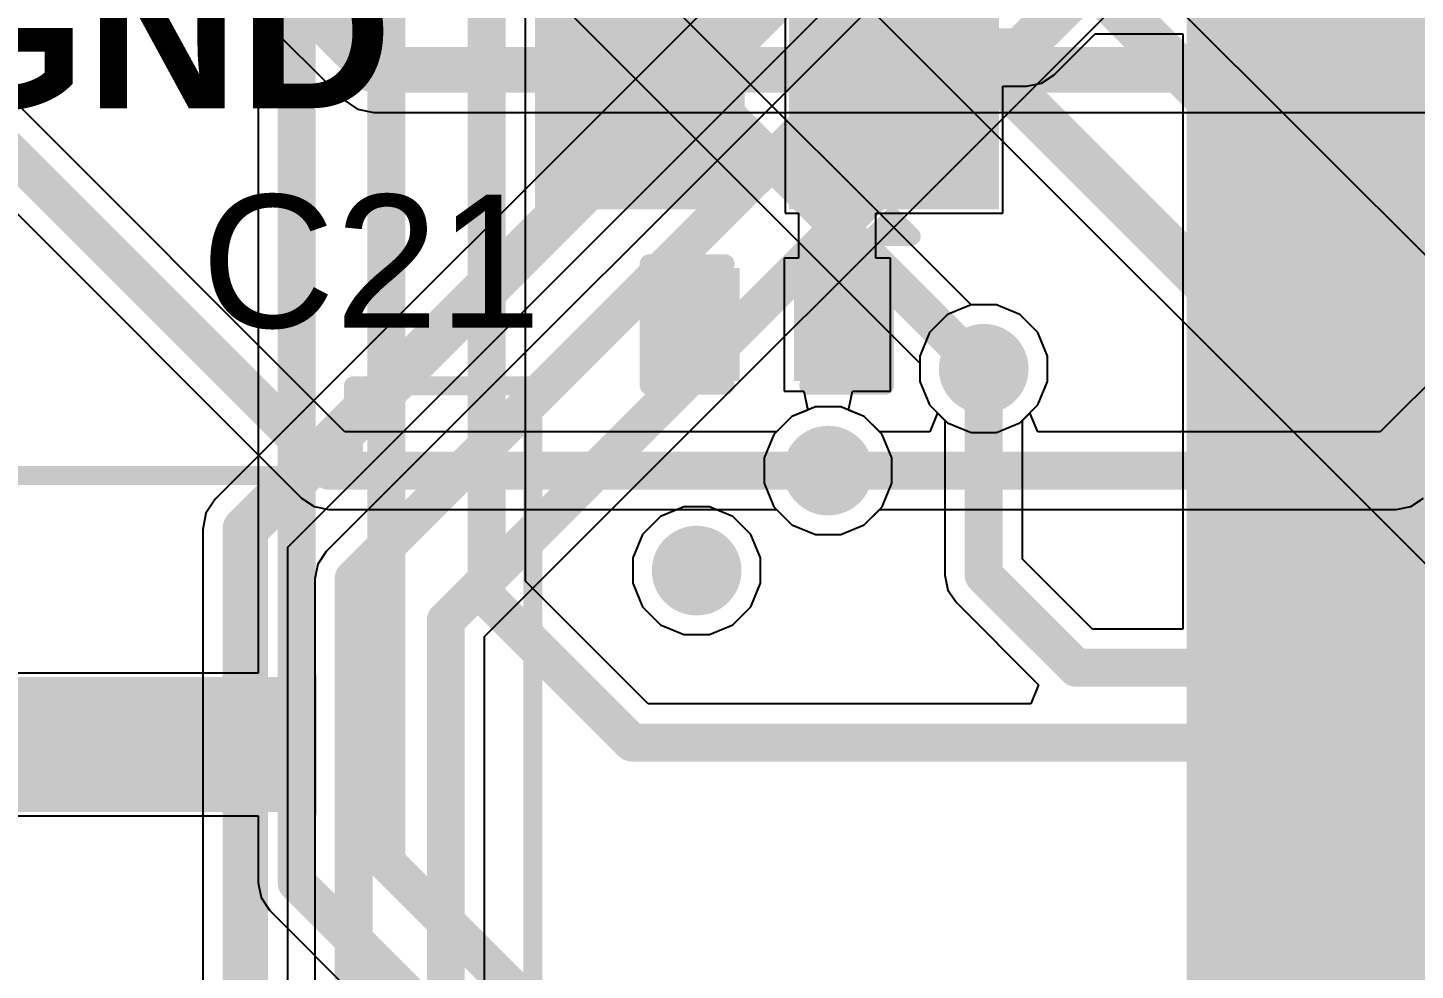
# Model space of a CAD drawing. Header units: inches. Extents: x -4.4 to 45.3, y -0.3 to 53.7.
# Drawn here: x 4.17 to 13.45, y 20.8 to 27.1 of the extents above; entities that cross this region are included whole.
import ezdxf

# ---------------------------------------------------------------- set-up
doc = ezdxf.new("R2010")
doc.units = ezdxf.units.IN
for name, color, linetype in [('Bottom Layer', 5, 'Continuous'), ('Signal_1', 16, 'Continuous'), ('Signal_2', 76, 'Continuous'), ('Top Layer', 1, 'Continuous'), ('Top Overlay', 2, 'Continuous'), ('Top Paste', 8, 'Continuous'), ('Top Solder', 216, 'Continuous'), ('Via Holes', 16, 'Continuous')]:
    doc.layers.add(name, color=color, linetype=linetype)
doc.styles.add('Arial', font='', dxfattribs={"height": 0.2})
doc.styles.add('Arial_Bold', font='', dxfattribs={"height": 0.2})
doc.styles.get('Arial').set_extended_font_data('Arial')
doc.styles.get('Arial_Bold').set_extended_font_data('Arial', bold=True)

# ---------------------------------------------------------------- blocks, each defined once
blk = doc.blocks.new('SMD3225_4P_1')
at = {"layer": 'Top Layer'}
for points in [[(-1.8, 1.45), (-0.4, 1.45), (-0.4, 0.25), (-1.8, 0.25)], [(0.4, 1.45), (1.8, 1.45), (1.8, 0.25), (0.4, 0.25)], [(-1.8, -0.25), (-0.4, -0.25), (-0.4, -1.45), (-1.8, -1.45)], [(0.4, -0.25), (1.8, -0.25), (1.8, -1.45), (0.4, -1.45)]]:
    blk.add_hatch(color=1, dxfattribs=at).paths.add_polyline_path(points)
at = {"layer": 'Top Paste'}
for points in [[(-1.8, 1.45), (-0.4, 1.45), (-0.4, 0.25), (-1.8, 0.25)], [(0.4, 1.45), (1.8, 1.45), (1.8, 0.25), (0.4, 0.25)], [(-1.8, -0.25), (-0.4, -0.25), (-0.4, -1.45), (-1.8, -1.45)], [(0.4, -0.25), (1.8, -0.25), (1.8, -1.45), (0.4, -1.45)]]:
    blk.add_hatch(color=8, dxfattribs=at).paths.add_polyline_path(points)
at = {"layer": 'Top Solder'}
for points in [[(-1.9016, 1.5516), (-0.2984, 1.5516), (-0.2984, 0.1484), (-1.9016, 0.1484)], [(0.2984, 1.5516), (1.9016, 1.5516), (1.9016, 0.1484), (0.2984, 0.1484)], [(-1.9016, -0.1484), (-0.2984, -0.1484), (-0.2984, -1.5516), (-1.9016, -1.5516)], [(0.2984, -0.1484), (1.9016, -0.1484), (1.9016, -1.5516), (0.2984, -1.5516)]]:
    blk.add_hatch(color=216, dxfattribs=at).paths.add_polyline_path(points)
at = {"layer": 'Top Overlay'}
for points in [[(-0.2032, 1.2954, 0.127, 0.127, 0), (0.1778, 1.2954, 0.127, 0.127, 0)], [(-1.651, 0.0762, 0.127, 0.127, 0), (-1.651, -0.1016, 0.127, 0.127, 0)], [(1.651, 0.0762, 0.127, 0.127, 0), (1.651, -0.1016, 0.127, 0.127, 0)], [(-2.0828, -0.7112, 0.127, 0.127, 0), (-2.0828, -0.9652, 0.127, 0.127, 0)], [(-2.0828, -0.7112, 0.127, 0.127, 0), (-1.9558, -0.8382, 0.127, 0.127, 0)], [(-1.9558, -0.8382, 0.127, 0.127, 0), (-2.0828, -0.9652, 0.127, 0.127, 0)], [(-0.2032, -1.2954, 0.127, 0.127, 0), (0.1778, -1.2954, 0.127, 0.127, 0)]]:
    blk.add_lwpolyline(points, format="xyseb", dxfattribs=at)
for points in [[(-0.2349, 1.2954, 0.0635, 0.0635, 1), (-0.1714, 1.2954, 0.0635, 0.0635, 1)], [(0.1461, 1.2954, 0.0635, 0.0635, 1), (0.2095, 1.2954, 0.0635, 0.0635, 1)], [(-1.6827, 0.0762, 0.0635, 0.0635, 1), (-1.6193, 0.0762, 0.0635, 0.0635, 1)], [(1.6193, 0.0762, 0.0635, 0.0635, 1), (1.6827, 0.0762, 0.0635, 0.0635, 1)], [(-1.6827, -0.1016, 0.0635, 0.0635, 1), (-1.6193, -0.1016, 0.0635, 0.0635, 1)], [(1.6193, -0.1016, 0.0635, 0.0635, 1), (1.6827, -0.1016, 0.0635, 0.0635, 1)], [(-2.1145, -0.7112, 0.0635, 0.0635, 1), (-2.0511, -0.7112, 0.0635, 0.0635, 1)], [(-2.1145, -0.7112, 0.0635, 0.0635, 1), (-2.0511, -0.7112, 0.0635, 0.0635, 1)], [(-1.9875, -0.8382, 0.0635, 0.0635, 1), (-1.9241, -0.8382, 0.0635, 0.0635, 1)], [(-1.9875, -0.8382, 0.0635, 0.0635, 1), (-1.9241, -0.8382, 0.0635, 0.0635, 1)], [(-2.1145, -0.9652, 0.0635, 0.0635, 1), (-2.0511, -0.9652, 0.0635, 0.0635, 1)], [(-2.1145, -0.9652, 0.0635, 0.0635, 1), (-2.0511, -0.9652, 0.0635, 0.0635, 1)], [(-0.2349, -1.2954, 0.0635, 0.0635, 1), (-0.1714, -1.2954, 0.0635, 0.0635, 1)], [(0.1461, -1.2954, 0.0635, 0.0635, 1), (0.2095, -1.2954, 0.0635, 0.0635, 1)]]:
    blk.add_lwpolyline(points, format="xyseb", close=True, dxfattribs=at)
blk = doc.blocks.new('C___0402_3')
at = {"layer": 'Top Layer'}
for points in [[(-0.6985, -0.3175), (-0.6985, 0.3175), (-0.2413, 0.3175), (-0.2413, -0.3175)], [(0.2413, -0.3175), (0.2413, 0.3175), (0.6985, 0.3175), (0.6985, -0.3175)]]:
    blk.add_hatch(color=1, dxfattribs=at).paths.add_polyline_path(points)
at = {"layer": 'Top Paste'}
for points in [[(-0.6985, -0.3175), (-0.6985, 0.3175), (-0.2413, 0.3175), (-0.2413, -0.3175)], [(0.2413, -0.3175), (0.2413, 0.3175), (0.6985, 0.3175), (0.6985, -0.3175)]]:
    blk.add_hatch(color=8, dxfattribs=at).paths.add_polyline_path(points)
at = {"layer": 'Top Solder'}
for points in [[(-0.7585, -0.3775), (-0.7585, 0.3775), (-0.1813, 0.3775), (-0.1813, -0.3775)], [(0.1813, -0.3775), (0.1813, 0.3775), (0.7585, 0.3775), (0.7585, -0.3775)]]:
    blk.add_hatch(color=216, dxfattribs=at).paths.add_polyline_path(points)
at = {"layer": 'Top Overlay'}
for points in [[(-0.7874, 0.4064, 0.127, 0.127, 0), (-0.2794, 0.4064, 0.127, 0.127, 0)], [(-0.7874, -0.4064, 0.127, 0.127, 0), (-0.7874, 0.4064, 0.127, 0.127, 0)], [(0.2794, 0.4064, 0.127, 0.127, 0), (0.7874, 0.4064, 0.127, 0.127, 0)], [(0.7874, -0.4064, 0.127, 0.127, 0), (0.7874, 0.4064, 0.127, 0.127, 0)], [(-0.7874, -0.4064, 0.127, 0.127, 0), (-0.2794, -0.4064, 0.127, 0.127, 0)], [(0.2794, -0.4064, 0.127, 0.127, 0), (0.7874, -0.4064, 0.127, 0.127, 0)]]:
    blk.add_lwpolyline(points, format="xyseb", dxfattribs=at)
for points in [[(-0.8191, 0.4064, 0.0635, 0.0635, 1), (-0.7556, 0.4064, 0.0635, 0.0635, 1)], [(-0.8191, 0.4064, 0.0635, 0.0635, 1), (-0.7556, 0.4064, 0.0635, 0.0635, 1)], [(-0.3111, 0.4064, 0.0635, 0.0635, 1), (-0.2477, 0.4064, 0.0635, 0.0635, 1)], [(0.2477, 0.4064, 0.0635, 0.0635, 1), (0.3111, 0.4064, 0.0635, 0.0635, 1)], [(0.7556, 0.4064, 0.0635, 0.0635, 1), (0.8191, 0.4064, 0.0635, 0.0635, 1)], [(0.7556, 0.4064, 0.0635, 0.0635, 1), (0.8191, 0.4064, 0.0635, 0.0635, 1)], [(-0.8191, -0.4064, 0.0635, 0.0635, 1), (-0.7556, -0.4064, 0.0635, 0.0635, 1)], [(-0.8191, -0.4064, 0.0635, 0.0635, 1), (-0.7556, -0.4064, 0.0635, 0.0635, 1)], [(-0.3111, -0.4064, 0.0635, 0.0635, 1), (-0.2477, -0.4064, 0.0635, 0.0635, 1)], [(0.2477, -0.4064, 0.0635, 0.0635, 1), (0.3111, -0.4064, 0.0635, 0.0635, 1)], [(0.7556, -0.4064, 0.0635, 0.0635, 1), (0.8191, -0.4064, 0.0635, 0.0635, 1)], [(0.7556, -0.4064, 0.0635, 0.0635, 1), (0.8191, -0.4064, 0.0635, 0.0635, 1)]]:
    blk.add_lwpolyline(points, format="xyseb", close=True, dxfattribs=at)
blk = doc.blocks.new('SFW5R_1STE1LF_30')
at = {"layer": 'Top Layer'}
for points in [[(-2.3, 2.05), (-1.7, 2.05), (-1.7, 0.05), (-2.3, 0.05)], [(-1.3, 2.05), (-0.7, 2.05), (-0.7, 0.05), (-1.3, 0.05)], [(-0.3, 2.05), (0.3, 2.05), (0.3, 0.05), (-0.3, 0.05)], [(0.7, 2.05), (1.3, 2.05), (1.3, 0.05), (0.7, 0.05)], [(1.7, 2.05), (2.3, 2.05), (2.3, 0.05), (1.7, 0.05)], [(-3.35, 1.05), (-2.65, 1.05), (-2.65, -3.15), (-3.35, -3.15)], [(2.65, 1.05), (3.35, 1.05), (3.35, -3.15), (2.65, -3.15)]]:
    blk.add_hatch(color=1, dxfattribs=at).paths.add_polyline_path(points)
at = {"layer": 'Top Paste'}
for points in [[(-2.3, 2.05), (-1.7, 2.05), (-1.7, 0.05), (-2.3, 0.05)], [(-1.3, 2.05), (-0.7, 2.05), (-0.7, 0.05), (-1.3, 0.05)], [(-0.3, 2.05), (0.3, 2.05), (0.3, 0.05), (-0.3, 0.05)], [(0.7, 2.05), (1.3, 2.05), (1.3, 0.05), (0.7, 0.05)], [(1.7, 2.05), (2.3, 2.05), (2.3, 0.05), (1.7, 0.05)], [(-3.35, 1.05), (-2.65, 1.05), (-2.65, -3.15), (-3.35, -3.15)], [(2.65, 1.05), (3.35, 1.05), (3.35, -3.15), (2.65, -3.15)]]:
    blk.add_hatch(color=8, dxfattribs=at).paths.add_polyline_path(points)
at = {"layer": 'Top Solder'}
for points in [[(-2.4016, 2.1516), (-1.5984, 2.1516), (-1.5984, -0.0516), (-2.4016, -0.0516)], [(-1.4016, 2.1516), (-0.5984, 2.1516), (-0.5984, -0.0516), (-1.4016, -0.0516)], [(-0.4016, 2.1516), (0.4016, 2.1516), (0.4016, -0.0516), (-0.4016, -0.0516)], [(0.5984, 2.1516), (1.4016, 2.1516), (1.4016, -0.0516), (0.5984, -0.0516)], [(1.5984, 2.1516), (2.4016, 2.1516), (2.4016, -0.0516), (1.5984, -0.0516)], [(-3.4516, 1.1516), (-2.5484, 1.1516), (-2.5484, -3.2516), (-3.4516, -3.2516)], [(2.5484, 1.1516), (3.4516, 1.1516), (3.4516, -3.2516), (2.5484, -3.2516)]]:
    blk.add_hatch(color=216, dxfattribs=at).paths.add_polyline_path(points)
at = {"layer": 'Top Overlay'}
for points in [[(-2.619, 1.6932, 0.127, 0.127, 0), (-2.619, 1.4392, 0.127, 0.127, 0)], [(-2.619, 1.6932, 0.127, 0.127, 0), (-2.492, 1.5662, 0.127, 0.127, 0)], [(-2.492, 1.5662, 0.127, 0.127, 0), (-2.619, 1.4392, 0.127, 0.127, 0)], [(-4.8, 0.55, 0.127, 0.127, 0), (-3.67, 0.55, 0.127, 0.127, 0)], [(-4.8, 0.55, 0.127, 0.127, 0), (-4.8, -3.75, 0.127, 0.127, 0)], [(3.67, 0.55, 0.127, 0.127, 0), (4.8, 0.55, 0.127, 0.127, 0)], [(4.8, 0.55, 0.127, 0.127, 0), (4.8, -3.75, 0.127, 0.127, 0)], [(-5.4, -3.75, 0.127, 0.127, 0), (-5.4, -4.95, 0.127, 0.127, 0)], [(-5.4, -3.75, 0.127, 0.127, 0), (-4.8, -3.75, 0.127, 0.127, 0)], [(4.8, -3.75, 0.127, 0.127, 0), (5.4, -3.75, 0.127, 0.127, 0)], [(5.4, -3.75, 0.127, 0.127, 0), (5.4, -4.95, 0.127, 0.127, 0)], [(-5.4, -4.95, 0.127, 0.127, 0), (5.4, -4.95, 0.127, 0.127, 0)]]:
    blk.add_lwpolyline(points, format="xyseb", dxfattribs=at)
for points in [[(-2.6507, 1.6932, 0.0635, 0.0635, 1), (-2.5872, 1.6932, 0.0635, 0.0635, 1)], [(-2.6507, 1.6932, 0.0635, 0.0635, 1), (-2.5872, 1.6932, 0.0635, 0.0635, 1)], [(-2.5237, 1.5662, 0.0635, 0.0635, 1), (-2.4602, 1.5662, 0.0635, 0.0635, 1)], [(-2.5237, 1.5662, 0.0635, 0.0635, 1), (-2.4602, 1.5662, 0.0635, 0.0635, 1)], [(-2.6507, 1.4392, 0.0635, 0.0635, 1), (-2.5872, 1.4392, 0.0635, 0.0635, 1)], [(-2.6507, 1.4392, 0.0635, 0.0635, 1), (-2.5872, 1.4392, 0.0635, 0.0635, 1)], [(-4.8318, 0.55, 0.0635, 0.0635, 1), (-4.7683, 0.55, 0.0635, 0.0635, 1)], [(-4.8318, 0.55, 0.0635, 0.0635, 1), (-4.7683, 0.55, 0.0635, 0.0635, 1)], [(-3.7018, 0.55, 0.0635, 0.0635, 1), (-3.6383, 0.55, 0.0635, 0.0635, 1)], [(3.6383, 0.55, 0.0635, 0.0635, 1), (3.7018, 0.55, 0.0635, 0.0635, 1)], [(4.7683, 0.55, 0.0635, 0.0635, 1), (4.8318, 0.55, 0.0635, 0.0635, 1)], [(4.7683, 0.55, 0.0635, 0.0635, 1), (4.8318, 0.55, 0.0635, 0.0635, 1)], [(-5.4317, -3.75, 0.0635, 0.0635, 1), (-5.3682, -3.75, 0.0635, 0.0635, 1)], [(-5.4317, -3.75, 0.0635, 0.0635, 1), (-5.3682, -3.75, 0.0635, 0.0635, 1)], [(-4.8318, -3.75, 0.0635, 0.0635, 1), (-4.7683, -3.75, 0.0635, 0.0635, 1)], [(-4.8318, -3.75, 0.0635, 0.0635, 1), (-4.7683, -3.75, 0.0635, 0.0635, 1)], [(4.7683, -3.75, 0.0635, 0.0635, 1), (4.8318, -3.75, 0.0635, 0.0635, 1)], [(4.7683, -3.75, 0.0635, 0.0635, 1), (4.8318, -3.75, 0.0635, 0.0635, 1)], [(5.3682, -3.75, 0.0635, 0.0635, 1), (5.4317, -3.75, 0.0635, 0.0635, 1)], [(5.3682, -3.75, 0.0635, 0.0635, 1), (5.4317, -3.75, 0.0635, 0.0635, 1)], [(-5.4317, -4.95, 0.0635, 0.0635, 1), (-5.3682, -4.95, 0.0635, 0.0635, 1)], [(-5.4317, -4.95, 0.0635, 0.0635, 1), (-5.3682, -4.95, 0.0635, 0.0635, 1)], [(5.3682, -4.95, 0.0635, 0.0635, 1), (5.4317, -4.95, 0.0635, 0.0635, 1)], [(5.3682, -4.95, 0.0635, 0.0635, 1), (5.4317, -4.95, 0.0635, 0.0635, 1)]]:
    blk.add_lwpolyline(points, format="xyseb", close=True, dxfattribs=at)
blk = doc.blocks.new('TQFP_100_14_14__54')
at = {"layer": 'Top Layer'}
for points in [[(-1.65, -8.45), (-1.65, -6.95), (-1.35, -6.95), (-1.35, -8.45)], [(-1.15, -8.45), (-1.15, -6.95), (-0.85, -6.95), (-0.85, -8.45)], [(-0.65, -8.45), (-0.65, -6.95), (-0.35, -6.95), (-0.35, -8.45)], [(-0.15, -8.45), (-0.15, -6.95), (0.15, -6.95), (0.15, -8.45)], [(0.35, -8.45), (0.35, -6.95), (0.65, -6.95), (0.65, -8.45)], [(0.85, -8.45), (0.85, -6.95), (1.15, -6.95), (1.15, -8.45)], [(1.35, -8.45), (1.35, -6.95), (1.65, -6.95), (1.65, -8.45)], [(1.85, -8.45), (1.85, -6.95), (2.15, -6.95), (2.15, -8.45)], [(2.35, -8.45), (2.35, -6.95), (2.65, -6.95), (2.65, -8.45)], [(2.85, -8.45), (2.85, -6.95), (3.15, -6.95), (3.15, -8.45)], [(3.35, -8.45), (3.35, -6.95), (3.65, -6.95), (3.65, -8.45)], [(3.85, -8.45), (3.85, -6.95), (4.15, -6.95), (4.15, -8.45)], [(4.35, -8.45), (4.35, -6.95), (4.65, -6.95), (4.65, -8.45)]]:
    blk.add_hatch(color=1, dxfattribs=at).paths.add_polyline_path(points)
at = {"layer": 'Top Paste'}
for points in [[(-1.65, -8.45), (-1.65, -6.95), (-1.35, -6.95), (-1.35, -8.45)], [(-1.15, -8.45), (-1.15, -6.95), (-0.85, -6.95), (-0.85, -8.45)], [(-0.65, -8.45), (-0.65, -6.95), (-0.35, -6.95), (-0.35, -8.45)], [(-0.15, -8.45), (-0.15, -6.95), (0.15, -6.95), (0.15, -8.45)], [(0.35, -8.45), (0.35, -6.95), (0.65, -6.95), (0.65, -8.45)], [(0.85, -8.45), (0.85, -6.95), (1.15, -6.95), (1.15, -8.45)], [(1.35, -8.45), (1.35, -6.95), (1.65, -6.95), (1.65, -8.45)], [(1.85, -8.45), (1.85, -6.95), (2.15, -6.95), (2.15, -8.45)], [(2.35, -8.45), (2.35, -6.95), (2.65, -6.95), (2.65, -8.45)], [(2.85, -8.45), (2.85, -6.95), (3.15, -6.95), (3.15, -8.45)], [(3.35, -8.45), (3.35, -6.95), (3.65, -6.95), (3.65, -8.45)], [(3.85, -8.45), (3.85, -6.95), (4.15, -6.95), (4.15, -8.45)], [(4.35, -8.45), (4.35, -6.95), (4.65, -6.95), (4.65, -8.45)]]:
    blk.add_hatch(color=8, dxfattribs=at).paths.add_polyline_path(points)
at = {"layer": 'Top Solder'}
for points in [[(-2.2516, -8.5516), (-2.2516, -6.8484), (-1.7484, -6.8484), (-1.7484, -8.5516)], [(-1.7516, -8.5516), (-1.7516, -6.8484), (-1.2484, -6.8484), (-1.2484, -8.5516)], [(-1.2516, -8.5516), (-1.2516, -6.8484), (-0.7484, -6.8484), (-0.7484, -8.5516)], [(-0.7516, -8.5516), (-0.7516, -6.8484), (-0.2484, -6.8484), (-0.2484, -8.5516)], [(-0.2516, -8.5516), (-0.2516, -6.8484), (0.2516, -6.8484), (0.2516, -8.5516)], [(0.2484, -8.5516), (0.2484, -6.8484), (0.7516, -6.8484), (0.7516, -8.5516)], [(0.7484, -8.5516), (0.7484, -6.8484), (1.2516, -6.8484), (1.2516, -8.5516)], [(1.2484, -8.5516), (1.2484, -6.8484), (1.7516, -6.8484), (1.7516, -8.5516)], [(1.7484, -8.5516), (1.7484, -6.8484), (2.2516, -6.8484), (2.2516, -8.5516)], [(2.2484, -8.5516), (2.2484, -6.8484), (2.7516, -6.8484), (2.7516, -8.5516)], [(2.7484, -8.5516), (2.7484, -6.8484), (3.2516, -6.8484), (3.2516, -8.5516)], [(3.2484, -8.5516), (3.2484, -6.8484), (3.7516, -6.8484), (3.7516, -8.5516)], [(3.7484, -8.5516), (3.7484, -6.8484), (4.2516, -6.8484), (4.2516, -8.5516)], [(4.2484, -8.5516), (4.2484, -6.8484), (4.7516, -6.8484), (4.7516, -8.5516)]]:
    blk.add_hatch(color=216, dxfattribs=at).paths.add_polyline_path(points)

msp = doc.modelspace()

# ---------------------------------------------------------------- hatches: boundary and pattern name
at = {"layer": 'Bottom Layer'}
h = msp.add_hatch(color=5, dxfattribs=at)
edge = h.paths.add_edge_path()
edge.add_arc((10.5641, 24.8238), 0.3, 0, 360)
h = msp.add_hatch(color=5, dxfattribs=at)
edge = h.paths.add_edge_path()
edge.add_arc((9.5235, 24.1425), 0.3, 0, 360)
h = msp.add_hatch(color=5, dxfattribs=at)
edge = h.paths.add_edge_path()
edge.add_arc((8.6442, 23.4738), 0.3, 0, 360)
at = {"layer": 'Signal_1'}
h = msp.add_hatch(color=16, dxfattribs=at)
edge = h.paths.add_edge_path()
edge.add_arc((10.5641, 24.8238), 0.3, 0, 360)
h = msp.add_hatch(color=16, dxfattribs=at)
edge = h.paths.add_edge_path()
edge.add_arc((9.5235, 24.1425), 0.3, 0, 360)
h = msp.add_hatch(color=16, dxfattribs=at)
edge = h.paths.add_edge_path()
edge.add_arc((8.6442, 23.4738), 0.3, 0, 360)
at = {"layer": 'Signal_2'}
h = msp.add_hatch(color=76, dxfattribs=at)
edge = h.paths.add_edge_path()
edge.add_arc((10.5641, 24.8238), 0.3, 0, 360)
h = msp.add_hatch(color=76, dxfattribs=at)
edge = h.paths.add_edge_path()
edge.add_arc((9.5235, 24.1425), 0.3, 0, 360)
h = msp.add_hatch(color=76, dxfattribs=at)
edge = h.paths.add_edge_path()
edge.add_arc((8.6442, 23.4738), 0.3, 0, 360)
at = {"layer": 'Top Layer'}
h = msp.add_hatch(color=1, dxfattribs=at)
edge = h.paths.add_edge_path()
edge.add_arc((10.5641, 24.8238), 0.3, 0, 360)
h = msp.add_hatch(color=1, dxfattribs=at)
edge = h.paths.add_edge_path()
edge.add_arc((9.5235, 24.1425), 0.3, 0, 360)
h = msp.add_hatch(color=1, dxfattribs=at)
edge = h.paths.add_edge_path()
edge.add_arc((8.6442, 23.4738), 0.3, 0, 360)
at = {"layer": 'Via Holes'}
h = msp.add_hatch(color=7, dxfattribs=at)
edge = h.paths.add_edge_path()
edge.add_arc((10.5641, 24.8238), 0.15, 0, 360)
h = msp.add_hatch(color=7, dxfattribs=at)
edge = h.paths.add_edge_path()
edge.add_arc((9.5235, 24.1425), 0.15, 0, 360)
h = msp.add_hatch(color=7, dxfattribs=at)
edge = h.paths.add_edge_path()
edge.add_arc((8.6442, 23.4738), 0.15, 0, 360)

# ---------------------------------------------------------------- linework, layer by layer
at = {"layer": 'Bottom Layer'}
for p, q in [((5.7168, 27.1893), (6.2837, 26.6224)), ((6.2923, 24.4015), (3.6516, 27.0423)), ((3.2095, 26.7519), (6.0019, 23.9594)), ((6.2837, 26.6224), (6.2837, 26.6224)), ((6.2837, 26.6224), (6.3761, 26.5606)), ((6.3761, 26.5606), (6.4851, 26.5389)), ((6.4851, 26.5389), (6.4851, 26.5389)), ((6.4851, 26.5389), (16.7498, 26.5389)), ((10.4791, 25.2508), (10.3222, 25.1858)), ((10.649, 25.2508), (10.4791, 25.2508)), ((10.8059, 25.1858), (10.649, 25.2508)), ((10.3222, 25.1858), (10.2021, 25.0657)), ((10.9261, 25.0657), (10.8059, 25.1858)), ((10.2021, 25.0657), (10.1371, 24.9087)), ((10.9911, 24.9087), (10.9261, 25.0657)), ((10.1371, 24.9087), (10.1371, 24.7389)), ((10.9911, 24.7389), (10.9911, 24.9087)), ((10.1371, 24.7389), (10.2021, 24.5819)), ((10.9261, 24.5819), (10.9911, 24.7389)), ((9.2816, 24.5045), (9.1786, 24.4015)), ((9.4386, 24.5695), (9.2816, 24.5045)), ((9.6084, 24.5695), (9.4386, 24.5695)), ((9.7654, 24.5045), (9.6084, 24.5695)), ((9.8855, 24.3844), (9.7654, 24.5045)), ((10.2021, 24.5819), (10.3222, 24.4618)), ((10.8059, 24.4618), (10.9261, 24.5819)), ((10.3222, 24.4618), (10.4791, 24.3968)), ((10.649, 24.3968), (10.8059, 24.4618)), ((9.1786, 24.4015), (6.2923, 24.4015)), ((9.9505, 24.2275), (9.8855, 24.3844)), ((10.4791, 24.3968), (10.649, 24.3968)), ((9.9505, 24.0576), (9.9505, 24.2275)), ((9.8855, 23.9007), (9.9505, 24.0576)), ((6.0019, 23.9594), (6.086, 23.9033)), ((6.086, 23.9033), (6.1851, 23.8836)), ((6.1851, 23.8836), (9.1786, 23.8836)), ((9.1786, 23.8836), (9.2816, 23.7805)), ((9.7654, 23.7805), (9.8855, 23.9007)), ((9.2816, 23.7805), (9.4386, 23.7155)), ((9.6084, 23.7155), (9.7654, 23.7805)), ((9.4386, 23.7155), (9.6084, 23.7155))]:
    msp.add_line(p, q, dxfattribs=at)
for points in [[(5.9182, 27.3907, 0.3048, 0.3048, 0), (6.4851, 26.8238, 0.3048, 0.3048, 0)], [(3.3926, 26.935, 0.254, 0.254, 0), (6.1851, 24.1425, 0.254, 0.254, 0)], [(6.4851, 26.8238, 0.3048, 0.3048, 0), (17.0688, 26.8238, 0.3048, 0.3048, 0)], [(6.1851, 24.1425, 0.254, 0.254, 0), (9.5235, 24.1425, 0.254, 0.254, 0)]]:
    msp.add_lwpolyline(points, format="xyseb", dxfattribs=at)
for points in [[(6.4089, 26.8238, 0.1524, 0.1524, 1), (6.5613, 26.8238, 0.1524, 0.1524, 1)], [(6.4089, 26.8238, 0.1524, 0.1524, 1), (6.5613, 26.8238, 0.1524, 0.1524, 1)], [(6.1216, 24.1425, 0.127, 0.127, 1), (6.2486, 24.1425, 0.127, 0.127, 1)], [(6.1216, 24.1425, 0.127, 0.127, 1), (6.2486, 24.1425, 0.127, 0.127, 1)], [(9.46, 24.1425, 0.127, 0.127, 1), (9.587, 24.1425, 0.127, 0.127, 1)]]:
    msp.add_lwpolyline(points, format="xyseb", close=True, dxfattribs=at)
at = {"layer": 'Signal_1'}
for p, q in [((16.1272, 22.9731), (8.5907, 30.5097)), ((7.3678, 29.669), (14.686, 22.3507)), ((10.4803, 25.2508), (6.9917, 28.7394)), ((7.1238, 27.8748), (10.1371, 24.8615)), ((10.649, 25.2508), (10.4803, 25.2508)), ((10.8059, 25.1858), (10.649, 25.2508)), ((10.9261, 25.0657), (10.8059, 25.1858)), ((10.9911, 24.9087), (10.9261, 25.0657)), ((10.9911, 24.7389), (10.9911, 24.9087)), ((10.1371, 24.8615), (10.1371, 24.7389)), ((10.1371, 24.7389), (10.2021, 24.5819)), ((10.9261, 24.5819), (10.9911, 24.7389)), ((9.2816, 24.5045), (9.1615, 24.3844)), ((9.4386, 24.5695), (9.2816, 24.5045)), ((9.6084, 24.5695), (9.4386, 24.5695)), ((9.7654, 24.5045), (9.6084, 24.5695)), ((9.8855, 24.3844), (9.7654, 24.5045)), ((10.2021, 24.5819), (10.3222, 24.4618)), ((10.8059, 24.4618), (10.9261, 24.5819)), ((10.3222, 24.4618), (10.4791, 24.3968)), ((10.649, 24.3968), (10.8059, 24.4618)), ((9.1615, 24.3844), (9.0965, 24.2275)), ((9.9505, 24.2275), (9.8855, 24.3844)), ((10.4791, 24.3968), (10.649, 24.3968)), ((9.0965, 24.2275), (9.0965, 24.0576)), ((9.9505, 24.0576), (9.9505, 24.2275)), ((9.0965, 24.0576), (9.1615, 23.9007)), ((9.8855, 23.9007), (9.9505, 24.0576)), ((8.5592, 23.9008), (8.4023, 23.8358)), ((8.7291, 23.9008), (8.5592, 23.9008)), ((8.886, 23.8358), (8.7291, 23.9008)), ((9.1615, 23.9007), (9.2816, 23.7805)), ((9.7654, 23.7805), (9.8855, 23.9007)), ((8.4023, 23.8358), (8.2822, 23.7157)), ((9.0062, 23.7157), (8.886, 23.8358)), ((9.2816, 23.7805), (9.4386, 23.7155)), ((9.6084, 23.7155), (9.7654, 23.7805)), ((8.2822, 23.7157), (8.2172, 23.5587)), ((9.0712, 23.5587), (9.0062, 23.7157)), ((9.4386, 23.7155), (9.6084, 23.7155)), ((8.2172, 23.5587), (8.2172, 23.3889)), ((9.0712, 23.3889), (9.0712, 23.5587)), ((8.2172, 23.3889), (8.2822, 23.2319)), ((9.0062, 23.2319), (9.0712, 23.3889)), ((8.2822, 23.2319), (8.4023, 23.1118)), ((8.886, 23.1118), (9.0062, 23.2319)), ((8.4023, 23.1118), (8.5592, 23.0468)), ((8.7291, 23.0468), (8.886, 23.1118)), ((8.5592, 23.0468), (8.7291, 23.0468))]:
    msp.add_line(p, q, dxfattribs=at)
for points in [[(8.3058, 30.3917, 0.3048, 0.3048, 0), (15.9258, 22.7717, 0.3048, 0.3048, 0)], [(7.5692, 29.8704, 0.3048, 0.3048, 0), (15.113, 22.3266, 0.3048, 0.3048, 0)], [(6.7327, 28.6321, 0.254, 0.254, 0), (10.541, 24.8238, 0.254, 0.254, 0)]]:
    msp.add_lwpolyline(points, format="xyseb", dxfattribs=at)
msp.add_lwpolyline([(10.4775, 24.8238, 0.127, 0.127, 1), (10.6045, 24.8238, 0.127, 0.127, 1)], format="xyseb", close=True, dxfattribs=at)
at = {"layer": 'Signal_2'}
for p, q in [((7.2257, 23.0335), (14.0507, 29.8585)), ((11.6272, 29.0622), (6.1669, 23.6019)), ((10.2263, 28.753), (5.4244, 23.9511)), ((5.9107, 23.6317), (10.7126, 28.4336)), ((16.7333, 27.9199), (13.2149, 24.4015)), ((10.4791, 25.2508), (10.3222, 25.1858)), ((10.649, 25.2508), (10.4791, 25.2508)), ((10.8059, 25.1858), (10.649, 25.2508)), ((10.3222, 25.1858), (10.2021, 25.0657)), ((10.9261, 25.0657), (10.8059, 25.1858)), ((10.2021, 25.0657), (10.1371, 24.9087)), ((10.9911, 24.9087), (10.9261, 25.0657)), ((10.1371, 24.9087), (10.1371, 24.7389)), ((10.9911, 24.7389), (10.9911, 24.9087)), ((10.1371, 24.7389), (10.2021, 24.5819)), ((10.9261, 24.5819), (10.9911, 24.7389)), ((9.2816, 24.5045), (9.1615, 24.3844)), ((9.4386, 24.5695), (9.2816, 24.5045)), ((9.6084, 24.5695), (9.4386, 24.5695)), ((9.7654, 24.5045), (9.6084, 24.5695)), ((9.8684, 24.4015), (9.7654, 24.5045)), ((10.2021, 24.5819), (10.2555, 24.5285)), ((10.2555, 24.5285), (10.2029, 24.4015)), ((10.8726, 24.5285), (10.9261, 24.5819)), ((10.9253, 24.4015), (10.8726, 24.5285)), ((9.1615, 24.3844), (9.0965, 24.2275)), ((10.2029, 24.4015), (9.8684, 24.4015)), ((13.2149, 24.4015), (10.9253, 24.4015)), ((9.0965, 24.2275), (9.0965, 24.0576)), ((9.0965, 24.0576), (9.1615, 23.9007)), ((5.4244, 23.9511), (5.3626, 23.8587)), ((13.4213, 23.9033), (13.5053, 23.9594)), ((5.3626, 23.8587), (5.341, 23.7497)), ((8.5592, 23.9008), (8.4023, 23.8358)), ((8.7291, 23.9008), (8.5592, 23.9008)), ((8.886, 23.8358), (8.7291, 23.9008)), ((9.1615, 23.9007), (9.2816, 23.7805)), ((9.7654, 23.7805), (9.8684, 23.8836)), ((9.8684, 23.8836), (13.3222, 23.8836)), ((13.3222, 23.8836), (13.4213, 23.9033)), ((8.4023, 23.8358), (8.2822, 23.7157)), ((9.0062, 23.7157), (8.886, 23.8358)), ((9.2816, 23.7805), (9.4386, 23.7155)), ((9.6084, 23.7155), (9.7654, 23.7805)), ((5.341, 23.7497), (5.341, 23.7497)), ((5.341, 23.7497), (5.341, 20.7298)), ((8.2822, 23.7157), (8.2172, 23.5587)), ((9.0712, 23.5587), (9.0062, 23.7157)), ((9.4386, 23.7155), (9.6084, 23.7155)), ((5.9107, 20.6118), (5.9107, 23.6317)), ((6.1669, 23.6019), (6.1107, 23.5179)), ((6.1107, 23.5179), (6.091, 23.4188)), ((8.2172, 23.5587), (8.2172, 23.3889)), ((9.0712, 23.3889), (9.0712, 23.5587)), ((6.091, 23.4188), (6.091, 20.0209)), ((8.2172, 23.3889), (8.2822, 23.2319)), ((9.0062, 23.2319), (9.0712, 23.3889)), ((8.2822, 23.2319), (8.4023, 23.1118)), ((8.886, 23.1118), (9.0062, 23.2319)), ((8.4023, 23.1118), (8.5592, 23.0468)), ((8.7291, 23.0468), (8.886, 23.1118)), ((7.2257, 19.4382), (7.2257, 23.0335)), ((8.5592, 23.0468), (8.7291, 23.0468))]:
    msp.add_line(p, q, dxfattribs=at)
for points in [[(6.9668, 23.1408, 0.254, 0.254, 0), (13.9434, 30.1175, 0.254, 0.254, 0)], [(6.35, 23.4188, 0.254, 0.254, 0), (11.8862, 28.955, 0.254, 0.254, 0)], [(5.6258, 23.7497, 0.3048, 0.3048, 0), (10.5112, 28.635, 0.3048, 0.3048, 0)], [(13.3222, 24.1425, 0.254, 0.254, 0), (16.9164, 27.7368, 0.254, 0.254, 0)], [(9.5235, 24.1425, 0.254, 0.254, 0), (13.3222, 24.1425, 0.254, 0.254, 0)], [(5.6258, 20.6118, 0.3048, 0.3048, 0), (5.6258, 23.7497, 0.3048, 0.3048, 0)], [(6.35, 19.9136, 0.254, 0.254, 0), (6.35, 23.4188, 0.254, 0.254, 0)], [(6.9668, 19.4382, 0.254, 0.254, 0), (6.9668, 23.1408, 0.254, 0.254, 0)]]:
    msp.add_lwpolyline(points, format="xyseb", dxfattribs=at)
for points in [[(9.46, 24.1425, 0.127, 0.127, 1), (9.587, 24.1425, 0.127, 0.127, 1)], [(13.2587, 24.1425, 0.127, 0.127, 1), (13.3857, 24.1425, 0.127, 0.127, 1)], [(13.2587, 24.1425, 0.127, 0.127, 1), (13.3857, 24.1425, 0.127, 0.127, 1)], [(5.5496, 23.7497, 0.1524, 0.1524, 1), (5.702, 23.7497, 0.1524, 0.1524, 1)], [(5.5496, 23.7497, 0.1524, 0.1524, 1), (5.702, 23.7497, 0.1524, 0.1524, 1)], [(6.2865, 23.4188, 0.127, 0.127, 1), (6.4135, 23.4188, 0.127, 0.127, 1)], [(6.2865, 23.4188, 0.127, 0.127, 1), (6.4135, 23.4188, 0.127, 0.127, 1)], [(6.9033, 23.1408, 0.127, 0.127, 1), (7.0303, 23.1408, 0.127, 0.127, 1)], [(6.9033, 23.1408, 0.127, 0.127, 1), (7.0303, 23.1408, 0.127, 0.127, 1)]]:
    msp.add_lwpolyline(points, format="xyseb", close=True, dxfattribs=at)
at = {"layer": 'Top Layer'}
for p, q in [((5.7111, 30.4198), (5.7111, 22.7871)), ((7.499, 23.403), (7.499, 27.9539)), ((9.2371, 27.5191), (9.2371, 25.8651)), ((11.0341, 26.7907), (11.3083, 27.0648)), ((11.3083, 27.0648), (11.8954, 27.0648)), ((11.8954, 27.0648), (11.8954, 26.0468)), ((10.851, 26.7148), (10.9501, 26.7345)), ((10.9501, 26.7345), (11.0341, 26.7907)), ((10.6911, 25.8651), (10.6911, 26.7148)), ((10.6911, 26.7148), (10.851, 26.7148)), ((11.8954, 26.0468), (11.8954, 25.0468)), ((9.2371, 25.8651), (9.325, 25.8651)), ((9.325, 25.8651), (9.325, 25.564)), ((9.8429, 25.564), (9.8429, 25.8651)), ((9.8429, 25.8651), (10.6911, 25.8651)), ((9.325, 25.564), (9.2284, 25.564)), ((9.2284, 25.564), (9.2284, 24.675)), ((9.9396, 25.564), (9.8429, 25.564)), ((9.9396, 24.675), (9.9396, 25.564)), ((10.4791, 25.2508), (10.3222, 25.1858)), ((10.649, 25.2508), (10.4791, 25.2508)), ((10.8059, 25.1858), (10.649, 25.2508)), ((10.3222, 25.1858), (10.2021, 25.0657)), ((10.9261, 25.0657), (10.8059, 25.1858)), ((10.2021, 25.0657), (10.1371, 24.9087)), ((10.9911, 24.9087), (10.9261, 25.0657)), ((11.8954, 25.0468), (11.8954, 24.0468)), ((10.1371, 24.9087), (10.1371, 24.7389)), ((10.9911, 24.7389), (10.9911, 24.9087)), ((10.1371, 24.7389), (10.2021, 24.5819)), ((10.9261, 24.5819), (10.9911, 24.7389)), ((9.2284, 24.675), (9.3614, 24.675)), ((9.3614, 24.675), (9.3867, 24.548)), ((9.6603, 24.548), (9.6856, 24.675)), ((9.6856, 24.675), (9.9396, 24.675)), ((9.2816, 24.5045), (9.1615, 24.3844)), ((9.3867, 24.548), (9.2816, 24.5045)), ((9.7654, 24.5045), (9.6603, 24.548)), ((9.8855, 24.3844), (9.7654, 24.5045)), ((10.2021, 24.5819), (10.3051, 24.4789)), ((10.823, 24.4789), (10.9261, 24.5819)), ((10.3051, 24.4789), (10.3051, 23.443)), ((10.823, 23.5503), (10.823, 24.4789)), ((9.1615, 24.3844), (9.0965, 24.2275)), ((9.9505, 24.2275), (9.8855, 24.3844)), ((9.0965, 24.2275), (9.0965, 24.0576)), ((9.9505, 24.0576), (9.9505, 24.2275)), ((9.0965, 24.0576), (9.1615, 23.9007)), ((9.8855, 23.9007), (9.9505, 24.0576)), ((11.8954, 24.0468), (11.8954, 23.0828)), ((9.1615, 23.9007), (9.2816, 23.7805)), ((9.7654, 23.7805), (9.8855, 23.9007)), ((9.2816, 23.7805), (9.4386, 23.7155)), ((9.6084, 23.7155), (9.7654, 23.7805)), ((9.4386, 23.7155), (9.6084, 23.7155)), ((11.2906, 23.0828), (10.823, 23.5503)), ((8.3192, 22.5828), (7.499, 23.403)), ((10.3051, 23.443), (10.3248, 23.3439)), ((10.3248, 23.3439), (10.3809, 23.2599)), ((10.3809, 23.2599), (10.9311, 22.7098)), ((11.8954, 23.0828), (11.2906, 23.0828)), ((5.7111, 22.7871), (1.4222, 22.7871)), ((10.9311, 22.7098), (10.8785, 22.5828)), ((10.8785, 22.5828), (8.3192, 22.5828)), ((1.4222, 21.8331), (5.7111, 21.8331)), ((5.7111, 21.8331), (5.7111, 21.3857)), ((5.7111, 21.3857), (5.7308, 21.2866)), ((5.7308, 21.2866), (5.7869, 21.2026)), ((5.7869, 21.2026), (8.6307, 18.3589))]:
    msp.add_line(p, q, dxfattribs=at)
for points in [[(7.24, 23.2957, 0.254, 0.254, 0), (7.24, 33.5016, 0.254, 0.254, 0)], [(5.9701, 22.7625, 0.254, 0.254, 0), (5.9701, 30.7973, 0.254, 0.254, 0)], [(6.5698, 21.5226, 0.254, 0.254, 0), (6.5698, 27.8335, 0.254, 0.254, 0)], [(10.851, 26.9738, 0.254, 0.254, 0), (11.201, 27.3238, 0.254, 0.254, 0)], [(9.584, 26.312, 0.254, 0.254, 0), (10.2457, 26.9738, 0.254, 0.254, 0)], [(10.2457, 26.9738, 0.254, 0.254, 0), (10.851, 26.9738, 0.254, 0.254, 0)], [(9.584, 25.1195, 0.254, 0.254, 0), (9.584, 26.312, 0.254, 0.254, 0)], [(10.5641, 23.443, 0.254, 0.254, 0), (10.5641, 24.8238, 0.254, 0.254, 0)], [(10.5641, 23.443, 0.254, 0.254, 0), (11.1833, 22.8238, 0.254, 0.254, 0)], [(7.24, 23.2957, 0.254, 0.254, 0), (8.2119, 22.3238, 0.254, 0.254, 0)], [(11.1833, 22.8238, 0.254, 0.254, 0), (12.7724, 22.8238, 0.254, 0.254, 0)], [(5.9701, 22.7625, 0.254, 0.254, 0), (5.9778, 22.7548, 0.254, 0.254, 0)], [(5.9778, 21.8654, 0.254, 0.254, 0), (5.9778, 22.7548, 0.254, 0.254, 0)], [(8.2119, 22.3238, 0.254, 0.254, 0), (12.7724, 22.3238, 0.254, 0.254, 0)], [(5.9701, 21.8577, 0.254, 0.254, 0), (5.9778, 21.8654, 0.254, 0.254, 0)], [(5.9701, 21.3857, 0.254, 0.254, 0), (5.9701, 21.8577, 0.254, 0.254, 0)], [(12.7724, 21.8238, 0.3048, 0.3048, 0), (14.6102, 21.8238, 0.3048, 0.3048, 0)], [(6.5698, 21.5226, 0.254, 0.254, 0), (9.1694, 18.923, 0.254, 0.254, 0)], [(5.9701, 21.3857, 0.254, 0.254, 0), (8.8138, 18.542, 0.254, 0.254, 0)], [(12.7724, 21.3238, 0.3048, 0.3048, 0), (15.177, 21.3238, 0.3048, 0.3048, 0)]]:
    msp.add_lwpolyline(points, format="xyseb", dxfattribs=at)
for points in [[(10.1822, 26.9738, 0.127, 0.127, 1), (10.3092, 26.9738, 0.127, 0.127, 1)], [(10.1822, 26.9738, 0.127, 0.127, 1), (10.3092, 26.9738, 0.127, 0.127, 1)], [(10.7875, 26.9738, 0.127, 0.127, 1), (10.9145, 26.9738, 0.127, 0.127, 1)], [(10.7875, 26.9738, 0.127, 0.127, 1), (10.9145, 26.9738, 0.127, 0.127, 1)], [(9.5205, 26.312, 0.127, 0.127, 1), (9.6475, 26.312, 0.127, 0.127, 1)], [(9.5205, 26.312, 0.127, 0.127, 1), (9.6475, 26.312, 0.127, 0.127, 1)], [(9.5205, 25.1195, 0.127, 0.127, 1), (9.6475, 25.1195, 0.127, 0.127, 1)], [(10.5006, 24.8238, 0.127, 0.127, 1), (10.6276, 24.8238, 0.127, 0.127, 1)], [(10.5006, 23.443, 0.127, 0.127, 1), (10.6276, 23.443, 0.127, 0.127, 1)], [(10.5006, 23.443, 0.127, 0.127, 1), (10.6276, 23.443, 0.127, 0.127, 1)], [(7.1765, 23.2957, 0.127, 0.127, 1), (7.3035, 23.2957, 0.127, 0.127, 1)], [(7.1765, 23.2957, 0.127, 0.127, 1), (7.3035, 23.2957, 0.127, 0.127, 1)], [(11.1198, 22.8238, 0.127, 0.127, 1), (11.2468, 22.8238, 0.127, 0.127, 1)], [(11.1198, 22.8238, 0.127, 0.127, 1), (11.2468, 22.8238, 0.127, 0.127, 1)], [(12.7089, 22.8238, 0.127, 0.127, 1), (12.8359, 22.8238, 0.127, 0.127, 1)], [(5.9066, 22.7625, 0.127, 0.127, 1), (6.0336, 22.7625, 0.127, 0.127, 1)], [(5.9066, 22.7625, 0.127, 0.127, 1), (6.0336, 22.7625, 0.127, 0.127, 1)], [(5.9143, 22.7548, 0.127, 0.127, 1), (6.0413, 22.7548, 0.127, 0.127, 1)], [(5.9143, 22.7548, 0.127, 0.127, 1), (6.0413, 22.7548, 0.127, 0.127, 1)], [(8.1484, 22.3238, 0.127, 0.127, 1), (8.2754, 22.3238, 0.127, 0.127, 1)], [(8.1484, 22.3238, 0.127, 0.127, 1), (8.2754, 22.3238, 0.127, 0.127, 1)], [(12.7089, 22.3238, 0.127, 0.127, 1), (12.8359, 22.3238, 0.127, 0.127, 1)], [(5.9143, 21.8654, 0.127, 0.127, 1), (6.0413, 21.8654, 0.127, 0.127, 1)], [(5.9143, 21.8654, 0.127, 0.127, 1), (6.0413, 21.8654, 0.127, 0.127, 1)], [(5.9066, 21.8577, 0.127, 0.127, 1), (6.0336, 21.8577, 0.127, 0.127, 1)], [(5.9066, 21.8577, 0.127, 0.127, 1), (6.0336, 21.8577, 0.127, 0.127, 1)], [(12.6962, 21.8238, 0.1524, 0.1524, 1), (12.8486, 21.8238, 0.1524, 0.1524, 1)], [(6.5063, 21.5226, 0.127, 0.127, 1), (6.6333, 21.5226, 0.127, 0.127, 1)], [(6.5063, 21.5226, 0.127, 0.127, 1), (6.6333, 21.5226, 0.127, 0.127, 1)], [(5.9066, 21.3857, 0.127, 0.127, 1), (6.0336, 21.3857, 0.127, 0.127, 1)], [(5.9066, 21.3857, 0.127, 0.127, 1), (6.0336, 21.3857, 0.127, 0.127, 1)], [(12.6962, 21.3238, 0.1524, 0.1524, 1), (12.8486, 21.3238, 0.1524, 0.1524, 1)]]:
    msp.add_lwpolyline(points, format="xyseb", close=True, dxfattribs=at)

# ---------------------------------------------------------------- block references
for name, p, rotation in [('TQFP_100_14_14__54', (20.4724, 25.3238), 270), ('SMD3225_4P_1', (9.1141, 27.7921), 90), ('SFW5R_1STE1LF_30', (2.5992, 19.3101), 90)]:
    msp.add_blockref(name, p, dxfattribs=dict(rotation=rotation))
msp.add_blockref('C___0402_3', (9.1141, 25.1195))

# ---------------------------------------------------------------- texts
at = {"layer": 'Top Overlay', "style": 'Arial_Bold'}
msp.add_text('GND', height=1.016, rotation=360, dxfattribs=at).set_placement((3.4544, 26.5665))
at = {"layer": 'Top Overlay', "style": 'Arial'}
msp.add_text('C21', height=0.889, dxfattribs=at).set_placement((5.329, 25.0988))

doc.saveas('drawing.dxf')
